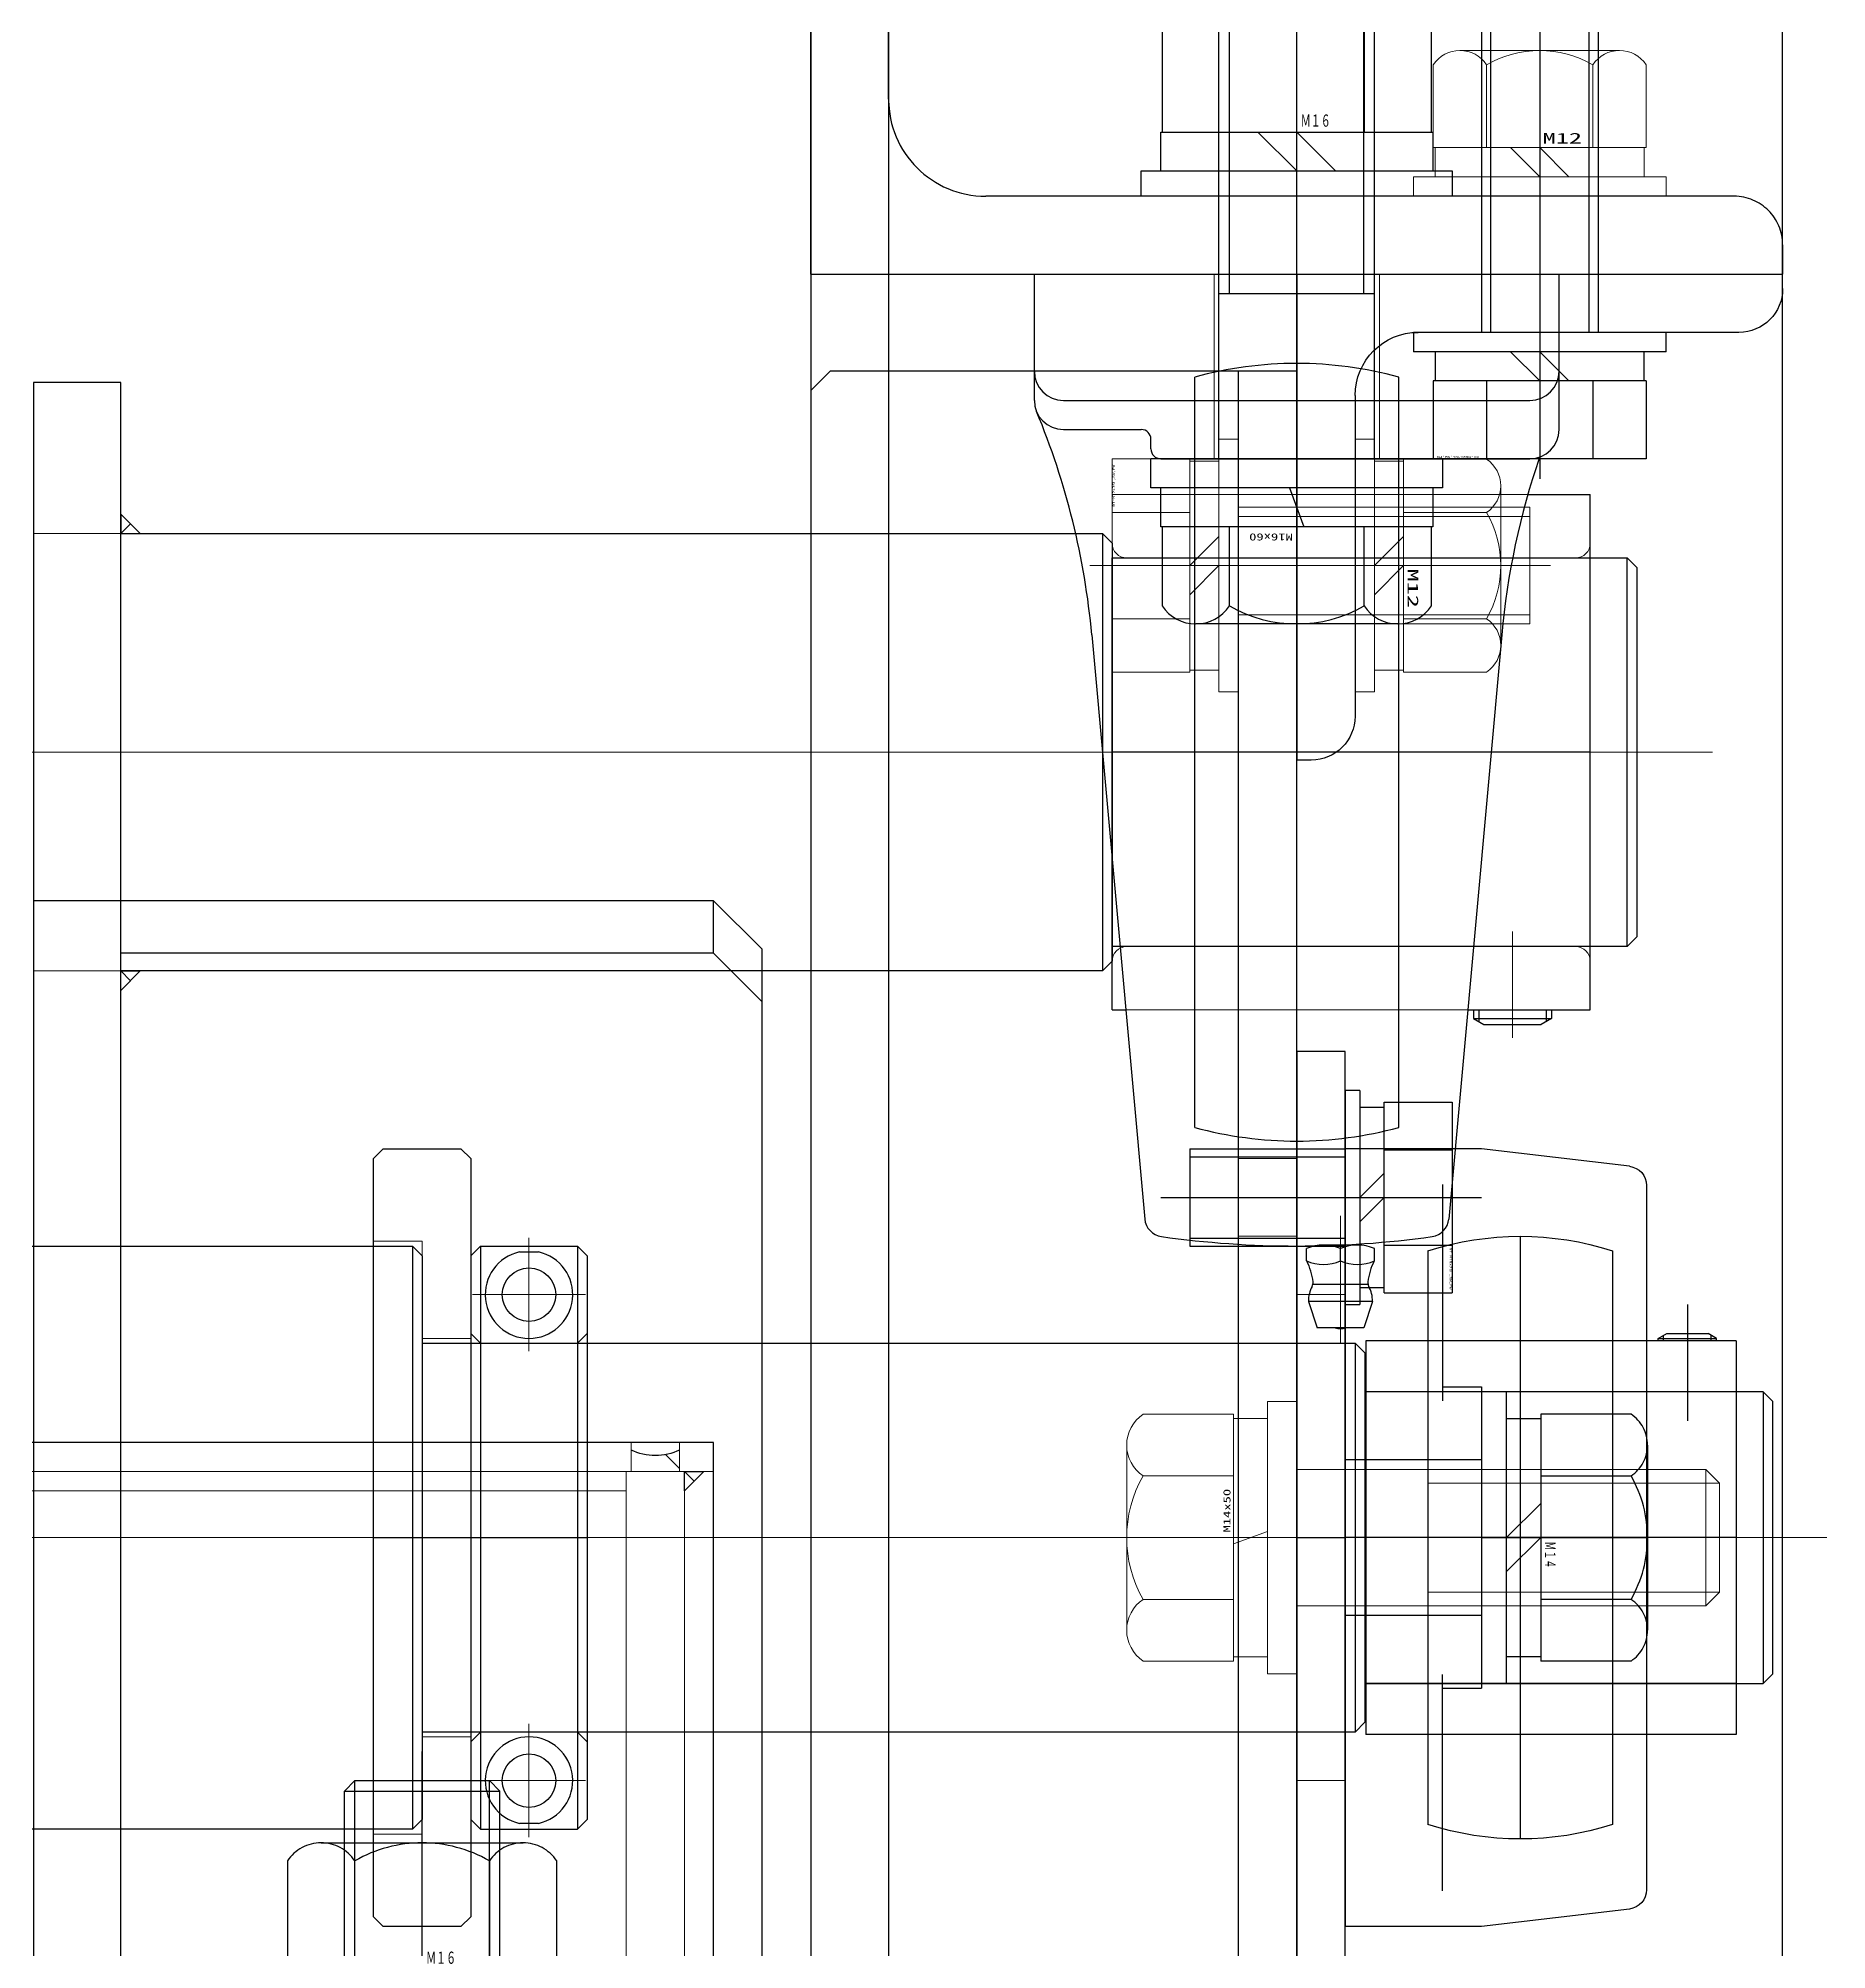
# Model space of a CAD drawing. Units: millimetres at full size. Extents: x -18456 to 18937, y -12290 to 13871.
# Drawn here: x -8273 to -7721, y -4114 to -3524 of the extents above; entities that cross this region are included whole.
import ezdxf
from ezdxf.enums import TextEntityAlignment as Align

# ---------------------------------------------------------------- set-up
doc = ezdxf.new("R2010")
doc.units = ezdxf.units.MM
doc.header["$LTSCALE"] = 100
doc.linetypes.add('CHAIN2', pattern=[12, 9, -1, 1, -1])
doc.linetypes.add('DOUBLE_CHAIN2', pattern=[12.8, 9, -1, 0.6, -0.6, 0.6, -1])
for name, color, linetype in [('0-2_0', 2, 'Continuous'), ('0-3_06_PHANTOM', 2, 'DOUBLE_CHAIN2'), ('0-6_10_DRAFT', 1, 'Continuous')]:
    doc.layers.add(name, color=color, linetype=linetype)
doc.layers.add('0-7_05_CENTER', color=2, linetype='CHAIN2', lineweight=18)
doc.layers.add('0-8_04_HIDDEN', color=7, linetype='Continuous', lineweight=18)
doc.styles.add('ＭＳ ゴシック', font='')
doc.styles.get('ＭＳ ゴシック').set_extended_font_data('MS Gothic')

# ---------------------------------------------------------------- blocks, each defined once
blk = doc.blocks.new('MUCAP208Jb_1')
at = {"layer": '0-2_0'}
for p, q in [((-7.8, 105.7), (-6.9, 108.4)), ((-6.9, 108.4), (-2.1, 108.4)), ((-1.2, 105.7), (-2.1, 108.4)), ((-7.8, 105.7), (-1.2, 105.7)), ((-7.3, 103.95), (-1.7, 103.95)), ((-8, 101.53), (-8, 100.27)), ((-4.5, 101.53), (-4.5, 100.27)), ((-1, 101.53), (-1, 100.27)), ((-6.25, 99.9), (-2.75, 99.9)), ((-21.09, 37.12), (-15.64, 97.23)), ((21.09, 37.12), (15.64, 97.23)), ((-25.65, 75.7), (-25.65, 76.92)), ((-19.24, 77.2), (-25.16, 77.2)), ((-18.2, 76.6), (-19.24, 77.2)), ((-18.75, 75.7), (-18.75, 76.92)), ((-30.2, 75.7), (-30.2, 22.7)), ((-17.59, 75.7), (-30.2, 75.7)), ((-26.2, 75.7), (-26.2, 76.6)), ((-18.2, 75.7), (-18.2, 76.6)), ((19, 75.7), (17.59, 75.7)), ((19, 75.7), (19, 60.16)), ((-23.78, 22.7), (-30.2, 22.7)), ((14, 19), (-24, 19)), ((15, 18), (15, 17)), ((-27, 16), (-27, 0)), ((24, 16), (16, 16)), ((24, 13), (-24, 13)), ((27, 13), (27, 0)), ((27, 0), (-27, 0))]:
    blk.add_line(p, q, dxfattribs=at)
blk.add_lwpolyline([(-18.2, 76.6), (-26.2, 76.6), (-25.16, 77.2)], dxfattribs=at)
for centre, radius, start, end in [((-4.5, 106.91), 1.59, 69.555, 110.445), ((-4.5, 105.7), 3.3, 180, 208.0616), ((-4.5, 105.7), 3.3, 331.9384, 0), ((-13.29, 104.32), 6, 332.3723, 353.8983), ((-8.12, 103.77), 0.8, 353.8983, 28.0616), ((-0.88, 103.77), 0.8, 151.9384, 186.1017), ((4.29, 104.32), 6, 186.1017, 207.6277), ((-6.25, 97.58), 4.32, 66.1022, 113.8978), ((-2.75, 97.58), 4.32, 66.1022, 113.8978), ((-13.65, 97.04), 2, 98.0065, 174.8238), ((0, 0), 100, 81.9935, 98.0065), ((-6.25, 104.22), 4.32, 246.1022, 293.8978), ((-2.75, 104.22), 4.32, 246.1022, 293.8978), ((13.65, 97.04), 2, 5.1762, 81.9935), ((-98.77, 44.15), 78, 341.0544, 354.8238), ((98.77, 44.15), 78, 185.1762, 202.6205), ((-24, 16), 3, 90, 180), ((14, 18), 1, 0, 90), ((16, 17), 1, 180, 270), ((24, 13), 3, 0, 90), ((-24, 10), 3, 90, 180), ((24, 10), 3, 0, 90)]:
    blk.add_arc(centre, radius, start, end, dxfattribs=at)
at = {"layer": '0-6_10_DRAFT'}
for p, q in [((-10.5, 87.8), (-10.5, 10.6)), ((10.5, 87.8), (10.5, 10.6)), ((-30.2, 49.2), (19, 49.2))]:
    blk.add_line(p, q, dxfattribs=at)
for start, end in [(74.7815, 105.2185), (254.7815, 285.2185)]:
    blk.add_arc((0, 49.2), 40, start, end, dxfattribs=at)
at = {"layer": '0-7_05_CENTER'}
for p, q in [((-4.5, 96.9), (-4.5, 109.99)), ((0, 103.33), (0, 0)), ((-22.2, 78.59), (-22.2, 67.64))]:
    blk.add_line(p, q, dxfattribs=at)
at = {"layer": '0-8_04_HIDDEN', "color": 2}
for p, q in [((17.59, 75.7), (-17.59, 75.7)), ((17.5, 69.2), (-28.7, 69.2)), ((19, 60.16), (19, 22.7)), ((17.5, 29.2), (-28.7, 29.2)), ((19, 22.7), (-23.78, 22.7)), ((-8.5, 19), (-8.5, 0)), ((8.5, 19), (8.5, 0))]:
    blk.add_line(p, q, dxfattribs=at)
for centre, start, end in [((-28.7, 70.7), 180, 270), ((17.5, 70.7), 270, 0), ((-28.7, 27.7), 90, 180), ((17.5, 27.7), 0, 90)]:
    blk.add_arc(centre, 1.5, start, end, dxfattribs=at)
blk = doc.blocks.new('A$C5136444F_1_1')
at = {"layer": '0-2_0', "color": 134, "linetype": 'CHAIN2'}
blk.add_line((0, 20.91), (0, -56), dxfattribs=at)
at = {"layer": '0-2_0', "color": 134}
for p, q in [((-10.39, 17), (10.39, 17)), ((-13.85, 15.14), (-13.85, 7)), ((-6.92, 7), (-6.92, 15.14)), ((6.92, 15.14), (6.92, 7)), ((13.85, 7), (13.85, 15.14)), ((-14, 3), (-14, 7)), ((-14, 7), (14, 7)), ((0.73, 3), (-0.73, 7)), ((14, 7), (14, 3)), ((-15, 0), (-15, 3)), ((-15, 3), (15, 3)), ((15, 3), (15, 0)), ((-15, 0), (15, 0)), ((-8, 0), (-8, -51.92)), ((8, 0), (8, -51.92)), ((8, -17), (-8, -17)), ((-6.92, -17), (-6.92, -53)), ((6.92, -17), (6.92, -53))]:
    blk.add_line(p, q, dxfattribs=at)
for points in [[(8, -51.92), (-8, -51.92), (-6.92, -53)], [(8, -51.92), (6.92, -53), (-6.92, -53)]]:
    blk.add_lwpolyline(points, dxfattribs=at)
for centre, radius, start, end in [((-10.39, 12.84), 4.16, 33.626, 146.374), ((0, 3.15), 13.85, 60, 120), ((10.39, 12.84), 4.16, 33.626, 146.374)]:
    blk.add_arc(centre, radius, start, end, dxfattribs=at)
at = {"layer": '0-6_10_DRAFT', "style": 'ＭＳ ゴシック', "width": 1.5}
blk.add_text('M16x60', height=0.733, dxfattribs=at).set_placement((0.41, 7.48), align=Align.BOTTOM_LEFT)
blk = doc.blocks.new('M16Nza_1_1')
at = {"layer": '0-3_06_PHANTOM', "color": 7}
for p, q in [((-13.85, 17.74), (-13.85, 6.6)), ((-10.39, 19.6), (10.39, 19.6)), ((-6.92, 6.6), (-6.92, 17.74)), ((6.93, 17.74), (6.93, 6.6)), ((13.85, 6.6), (13.85, 17.74)), ((-4, 6.6), (0, 2.6)), ((0, 6.6), (4, 2.6)), ((14, 6.6), (14, 2.6))]:
    blk.add_line(p, q, dxfattribs=at)
at = {"layer": '0-3_06_PHANTOM', "color": 7, "linetype": 'CHAIN2'}
blk.add_line((0, 0), (0, 19.6), dxfattribs=at)
at = {"layer": '0-3_06_PHANTOM', "color": 7}
blk.add_lwpolyline([(-14, 2.6), (-14, 6.6), (14, 6.6)], dxfattribs=at)
blk.add_lwpolyline([(-16, 2.6), (16, 2.6), (16, 0), (-16, 0)], close=True, dxfattribs=at)
for centre, radius, start, end in [((-10.39, 15.44), 4.16, 33.626, 146.374), ((0, 5.75), 13.85, 60, 120), ((10.39, 15.44), 4.16, 33.626, 146.374)]:
    blk.add_arc(centre, radius, start, end, dxfattribs=at)
at = {"layer": '0-6_10_DRAFT', "style": 'ＭＳ ゴシック', "width": 0.6}
blk.add_text('Ｍ１６', height=1.257, dxfattribs=at).set_placement((0.41, 6.78), align=Align.BOTTOM_LEFT)
blk = doc.blocks.new('A$C67F20274_1_1')
at = {"layer": '0-3_06_PHANTOM', "color": 3, "linetype": 'Continuous'}
blk.add_line((-1, -1), (0, 0), dxfattribs=at)
at = {"layer": '0-3_06_PHANTOM', "color": 3}
blk.add_lwpolyline([(0, 0), (-2, 0), (0, -2)], close=True, dxfattribs=at)
blk = doc.blocks.new('A$C5A066D84_1')
at = {"layer": '0-2_0', "color": 134}
for p, q in [((-929, 426.28), (-929, -38.04)), ((-1030, -22.5), (-1030, 22.5)), ((-1084, 20), (-1084, -20)), ((-990, 20.67), (-990, 15.27))]:
    blk.add_line(p, q, dxfattribs=at)
for points in [[(-920, 431.68), (-990, 431.68), (-995, 426.68), (-995, 20.27)], [(-929, -38.04), (-920, -38.04), (-920, 431.68)], [(-995, 25.67), (-990, 20.67), (-929, 20.67)], [(-929, -22.5), (-1030, -22.5), (-1031, -21.5), (-1031, 21.5), (-1030, 22.5), (-929, 22.5)], [(-995, 20.27), (-990, 15.27), (-920, 15.27)]]:
    blk.add_lwpolyline(points, dxfattribs=at)
blk.add_lwpolyline([(-1031, 20), (-1031, -20), (-1084, -20), (-1085, -19), (-1085, 19), (-1084, 20)], close=True, dxfattribs=at)
at = {"layer": '0-7_05_CENTER'}
blk.add_line((-1092.78, 0), (1092.78, 0), dxfattribs=at)
at = {"layer": '0-8_04_HIDDEN'}
for p, q in [((-929, 22.5), (-920, 22.5)), ((-929, -22.5), (-920, -22.5))]:
    blk.add_line(p, q, dxfattribs=at)
at = {"layer": '0-2_0', "xscale": -1, "rotation": 180}
blk.add_blockref('A$C67F20274_1_1', (-929, 22.5), dxfattribs=at)
at = {"layer": '0-2_0'}
blk.add_blockref('A$C67F20274_1_1', (-929, -22.5), dxfattribs=at)
blk = doc.blocks.new('A$C1ACF5523_1')
at = {"layer": '0-2_0'}
for name, p in [('A$C5A066D84_1', (1050, 49.2)), ('MUCAP208Jb_1', (0, 0)), ('A$C5136444F_1_1', (0, 19))]:
    blk.add_blockref(name, p, dxfattribs=at)
at = {"layer": '0-2_0', "rotation": 180}
for p in [(90, 181), (0, -8)]:
    blk.add_blockref('M16Nza_1_1', p, dxfattribs=at)
at = {"layer": '0-8_04_HIDDEN'}
blk.add_blockref('A$C5136444F_1_1', (90, 208), dxfattribs=at)
blk = doc.blocks.new('A$C365C4D5C_1')
at = {"layer": '0-2_0', "color": 134}
blk.add_line((-6, -30), (-6, 610), dxfattribs=at)
blk.add_lwpolyline([(-48, -30), (0, -30), (0, 610), (-48, 610), (-50, 608), (-50, -28)], close=True, dxfattribs=at)
at = {"layer": '0-7_05_CENTER'}
for p, q in [((8.14, 590), (-14.23, 590)), ((-10.09, 525), (4.09, 525))]:
    blk.add_line(p, q, dxfattribs=at)
at = {"layer": '0-8_04_HIDDEN'}
for p, q in [((-6, 530), (0, 530)), ((-6, 529), (0, 529)), ((-6, 521), (0, 521)), ((-6, 520), (0, 520))]:
    blk.add_line(p, q, dxfattribs=at)
blk = doc.blocks.new('A$C13E861D8_1')
at = {"layer": '0-2_0', "color": 134}
for p, q in [((1.5, 50), (0, 50)), ((0, 0), (0, 50)), ((6, 12.5), (6, 45.5)), ((45.5, 6), (12.5, 6)), ((0, 0), (50, 0)), ((50, 1.5), (50, 0))]:
    blk.add_line(p, q, dxfattribs=at)
for centre, radius, start, end in [((1.5, 45.5), 4.5, 0, 90), ((12.5, 12.5), 6.5, 180, 270), ((45.5, 1.5), 4.5, 0, 90)]:
    blk.add_arc(centre, radius, start, end, dxfattribs=at)
blk = doc.blocks.new('A$C5EBE3137_1')
at = {"layer": '0-7_05_CENTER'}
for p, q in [((-5.49, 30), (11.61, 30)), ((25, 11.49), (25, -5.61))]:
    blk.add_line(p, q, dxfattribs=at)
at = {"layer": '0-2_0'}
blk.add_blockref('A$C13E861D8_1', (0, 0), dxfattribs=at)
blk = doc.blocks.new('A$C1819430B_1')
at = {"layer": '0-8_04_HIDDEN', "linetype": 'CHAIN2'}
blk.add_line((0, -32.11), (0, 15.28), dxfattribs=at)
at = {"layer": '0-8_04_HIDDEN'}
for p, q in [((-10.97, 13), (10.97, 13)), ((-10.97, 5), (-10.97, 13)), ((-5.48, 5), (-5.48, 13)), ((5.48, 5), (5.48, 13)), ((10.97, 5), (10.97, 13)), ((-10.97, 5), (10.97, 5)), ((-10.75, 5), (-10.75, 2)), ((0, 2), (-3, 5)), ((0, 5), (3, 2)), ((10.75, 2), (10.75, 5)), ((-13, 2), (13, 2)), ((-13, 2), (-13, 0)), ((13, 0), (13, 2)), ((-13, 0), (13, 0)), ((-6, -30), (-6, 0)), ((-5.05, -30), (-5.05, 0)), ((5.05, -30), (5.05, 0)), ((6, -30), (6, 0)), ((-6, -30), (6, -30))]:
    blk.add_line(p, q, dxfattribs=at)
at = {"layer": '0-6_10_DRAFT', "style": 'ＭＳ ゴシック', "width": 1.8}
blk.add_text('BT-M12x35L,SW,PW', height=0.2199, dxfattribs=at).set_placement((6.07, 12.66), align=Align.BOTTOM_LEFT)
blk = doc.blocks.new('M12Nza_1_1')
at = {"layer": '0-8_04_HIDDEN'}
for p, q in [((-8.21, 15), (8.21, 15)), ((-10.95, 5), (-10.95, 13.53)), ((-5.47, 5), (-5.47, 13.53)), ((5.48, 5), (5.48, 13.53)), ((10.95, 13.53), (10.95, 5)), ((10.95, 5), (-10.95, 5)), ((-10.75, 2), (-10.75, 5)), ((0, 2), (-3, 5)), ((0, 5), (3, 2)), ((10.75, 5), (10.75, 2))]:
    blk.add_line(p, q, dxfattribs=at)
at = {"layer": '0-8_04_HIDDEN', "linetype": 'CHAIN2'}
blk.add_line((0, 0), (0, 15), dxfattribs=at)
at = {"layer": '0-8_04_HIDDEN'}
blk.add_lwpolyline([(-13, 2), (13, 2), (13, 0), (-13, 0)], close=True, dxfattribs=at)
for centre, radius, start, end in [((-8.21, 11.71), 3.29, 33.626, 146.374), ((0, 4.05), 10.95, 60, 120), ((8.21, 11.71), 3.29, 33.626, 146.374)]:
    blk.add_arc(centre, radius, start, end, dxfattribs=at)
at = {"layer": '0-6_10_DRAFT', "style": 'ＭＳ ゴシック', "width": 1.8}
blk.add_text('M12', height=1.1, dxfattribs=at).set_placement((0.31, 5.09), align=Align.BOTTOM_LEFT)
blk = doc.blocks.new('A$C6ADC7B1E_1')
at = {"layer": '0-2_0', "color": 134}
blk.add_lwpolyline([(5, 5), (0, 5), (0, -275), (5, -275)], close=True, dxfattribs=at)
at = {"layer": '0-6_10_DRAFT'}
for p, q in [((0, -45), (5, -45)), ((0, -125), (5, -125)), ((0, -220), (5, -220))]:
    blk.add_line(p, q, dxfattribs=at)
at = {"layer": '0-7_05_CENTER'}
for p, q in [((-6.94, -10), (11.83, -10)), ((-6.94, -45), (11.83, -45)), ((-6.88, -125), (11.88, -125)), ((-6.94, -175), (11.83, -175)), ((-6.94, -260), (11.83, -260)), ((-6.94, -265), (11.83, -265))]:
    blk.add_line(p, q, dxfattribs=at)
at = {"layer": '0-8_04_HIDDEN'}
for p, q in [((5, -20), (0, -20)), ((5, -70), (0, -70)), ((5, -145), (0, -145))]:
    blk.add_line(p, q, dxfattribs=at)
blk = doc.blocks.new('A$C05FE0EC2_2')
at = {"layer": '0-2_0', "color": 134, "linetype": 'CHAIN2'}
blk.add_line((0, -19), (0, 14), dxfattribs=at)
at = {"layer": '0-2_0', "color": 134}
for p, q in [((-9.81, 11), (9.81, 11)), ((-9.81, 4), (-9.81, 11)), ((-4.91, 4), (-4.91, 11)), ((4.91, 4), (4.91, 11)), ((9.81, 4), (9.81, 11)), ((9.81, 4), (-9.81, 4)), ((-9.25, 4), (-9.25, 1.5)), ((0, 1.5), (-2.5, 4)), ((0, 4), (2.5, 1.5)), ((9.25, 1.5), (9.25, 4)), ((-11, 1.5), (11, 1.5)), ((-11, 1.5), (-11, 0)), ((-11, 0), (11, 0)), ((-5, -16), (-5, 0)), ((-4.19, -16), (-4.19, 0)), ((4.19, -16), (4.19, 0)), ((5, -16), (5, 0)), ((11, 0), (11, 1.5)), ((-5, -16), (5, -16))]:
    blk.add_line(p, q, dxfattribs=at)
at = {"layer": '0-6_10_DRAFT', "style": 'ＭＳ ゴシック', "width": 1.8}
blk.add_text('BT-M10x20L,SW,PW', height=0.2199, dxfattribs=at).set_placement((5.16, 10.66), align=Align.BOTTOM_LEFT)
blk = doc.blocks.new('A$C09CE55E7_1_1')
at = {"layer": '0-8_04_HIDDEN', "linetype": 'CHAIN2'}
blk.add_line((0, -46.09), (0, 21.25), dxfattribs=at)
at = {"layer": '0-8_04_HIDDEN'}
for p, q in [((-12.7, 15.8), (-12.7, 6.5)), ((-9.52, 17.5), (9.52, 17.5)), ((-6.35, 6.5), (-6.35, 15.8)), ((6.35, 15.8), (6.35, 6.5)), ((12.7, 15.8), (12.7, 6.5)), ((12.7, 6.5), (-12.7, 6.5)), ((-12.25, 3), (-12.25, 6.5)), ((-0.64, 6.5), (0.64, 3)), ((12.25, 6.5), (12.25, 3)), ((-14, 0), (-14, 3)), ((-14, 3), (14, 3)), ((14, 3), (14, 0)), ((14, 0), (-14, 0)), ((7, -13.5), (-7, -13.5)), ((-5.6, -13.5), (-5.6, -43.5)), ((5.6, -13.5), (5.6, -43.5)), ((7, -42.1), (-7, -42.1)), ((5.6, -43.5), (-5.6, -43.5))]:
    blk.add_line(p, q, dxfattribs=at)
for points in [[(-7, 0), (-7, -42.1), (-5.6, -43.5)], [(7, 0), (7, -42.1), (5.6, -43.5)]]:
    blk.add_lwpolyline(points, dxfattribs=at)
for centre, radius, start, end in [((-9.52, 13.69), 3.81, 33.626, 146.374), ((0, 4.8), 12.7, 60, 120), ((9.52, 13.69), 3.81, 33.626, 146.374)]:
    blk.add_arc(centre, radius, start, end, dxfattribs=at)
at = {"layer": '0-6_10_DRAFT', "style": 'ＭＳ ゴシック', "width": 1.5}
blk.add_text('M14x50', height=0.733, dxfattribs=at).set_placement((0.53, 6.6), align=Align.BOTTOM_LEFT)
blk = doc.blocks.new('MUCAFL206c_1')
at = {"layer": '0-2_0'}
for p, q in [((-29.23, 38.21), (-14, 40)), ((-14, 40), (0, 40)), ((0, 40), (0, -40)), ((-31, 36.22), (-31, -36.22)), ((-10, 36.32), (-10, 14.08)), ((-40.2, 20.25), (-40.2, -20.25)), ((-38.2, 20.25), (-38.2, 20.5)), ((-37.65, 20.25), (-37.65, 20.82)), ((-33.07, 21), (-37.33, 21)), ((-32.2, 20.5), (-33.07, 21)), ((-32.75, 20.25), (-32.75, 20.82)), ((-32.2, 20.25), (-32.2, 20.5)), ((-2.1, 20.25), (-2.1, -20.25)), ((-40.2, 15), (-2.1, 15)), ((-14, 15.5), (-14, -15.5)), ((-10, 15.5), (-14, 15.5)), ((-14, 8), (0, 8)), ((-14, -8), (0, -8)), ((-40.2, -15), (-2.1, -15)), ((-10, -15.5), (-14, -15.5)), ((-10, -36.32), (-10, -14.08)), ((-29.23, -38.21), (-14, -40)), ((-14, -40), (0, -40))]:
    blk.add_line(p, q, dxfattribs=at)
at = {"layer": '0-2_0', "linetype": 'CHAIN2'}
blk.add_line((-35.2, 24), (-35.2, 12), dxfattribs=at)
at = {"layer": '0-2_0'}
for points in [[(-40.2, 20.25), (-31, 20.25), (-2.1, 20.25)], [(-32.2, 20.5), (-38.2, 20.5), (-37.33, 21)], [(-40.2, -20.25), (-31, -20.25), (-2.1, -20.25)]]:
    blk.add_lwpolyline(points, dxfattribs=at)
for centre, start, end in [((-29, 36.22), 96.7098, 180), ((-29, -36.22), 180, 263.2902)]:
    blk.add_arc(centre, 2, start, end, dxfattribs=at)
at = {"layer": '0-6_10_DRAFT'}
for p, q in [((-27.5, 29.51), (-27.5, -29.51)), ((-18, 31), (-18, -31)), ((-8.5, 29.51), (-8.5, -29.51)), ((-40.2, 0), (0, 0))]:
    blk.add_line(p, q, dxfattribs=at)
for start, end in [(72.1545, 107.8455), (252.1545, 287.8455)]:
    blk.add_arc((-18, 0), 31, start, end, dxfattribs=at)
blk = doc.blocks.new('M14Nza_1_1')
at = {"layer": '0-3_06_PHANTOM', "color": 7}
for p, q in [((-9.52, 17.1), (9.52, 17.1)), ((-12.7, 15.4), (-12.7, 6.1)), ((-6.35, 6.1), (-6.35, 15.4)), ((6.35, 15.4), (6.35, 6.1)), ((12.7, 15.4), (12.7, 6.1)), ((-12.7, 6.1), (12.7, 6.1)), ((-12.25, 2.6), (-12.25, 6.1)), ((-3.5, 6.1), (0, 2.6)), ((0, 6.1), (3.5, 2.6)), ((12.25, 6.1), (12.25, 2.6))]:
    blk.add_line(p, q, dxfattribs=at)
at = {"layer": '0-3_06_PHANTOM', "color": 7, "linetype": 'CHAIN2'}
blk.add_line((0, 0), (0, 17.1), dxfattribs=at)
at = {"layer": '0-3_06_PHANTOM', "color": 7}
blk.add_lwpolyline([(-15, 0), (15, 0), (15, 2.6), (-15, 2.6)], close=True, dxfattribs=at)
for centre, radius, start, end in [((-9.52, 13.29), 3.81, 33.626, 146.374), ((0, 4.4), 12.7, 60, 120), ((9.52, 13.29), 3.81, 33.626, 146.374)]:
    blk.add_arc(centre, radius, start, end, dxfattribs=at)
at = {"layer": '0-6_10_DRAFT', "style": 'ＭＳ ゴシック', "width": 0.6}
blk.add_text('Ｍ１４', height=1.1, dxfattribs=at).set_placement((0.39, 6.2), align=Align.BOTTOM_LEFT)
blk = doc.blocks.new('A$C7DA730F5_1')
at = {"layer": '0-2_0', "color": 134}
for p, q in [((959, 30), (959, -30)), ((960, 20), (1056, 20)), ((1057, 19), (1056, 20)), ((1056, 20), (1056, -20)), ((1057, 19), (1057, -19)), ((1098, 15), (1098, -15)), ((1056, -20), (1057, -19)), ((1056, -20), (960, -20))]:
    blk.add_line(p, q, dxfattribs=at)
blk.add_lwpolyline([(-959, 30), (959, 30), (960, 29), (960, -29), (959, -30), (-959, -30), (-960, -29), (-960, 29)], close=True, dxfattribs=at)
blk.add_lwpolyline([(1057, -15), (1098, -15), (1099, -14), (1099, 14), (1098, 15), (1057, 15)], dxfattribs=at)
at = {"layer": '0-7_05_CENTER'}
blk.add_line((1104.54, 0), (-1104.54, 0), dxfattribs=at)
blk = doc.blocks.new('A$C62180693_1_1')
at = {"layer": '0-2_0', "color": 134}
blk.add_lwpolyline([(10, 39), (10, -39), (9, -40), (1, -40), (0, -39), (0, 39), (1, 40), (9, 40)], close=True, dxfattribs=at)
at = {"layer": '0-6_10_DRAFT'}
blk.add_line((0, 0), (10, 0), dxfattribs=at)
at = {"layer": '0-8_04_HIDDEN'}
for p, q in [((0, 30.5), (5, 30.5)), ((5, -30.5), (5, 30.5)), ((5, 20.5), (10, 20.5)), ((5, -20.5), (10, -20.5)), ((0, -30.5), (5, -30.5))]:
    blk.add_line(p, q, dxfattribs=at)
blk = doc.blocks.new('SCSPJ40-12b_1')
at = {"layer": '0-2_0'}
for p, q in [((0, 29), (1, 30)), ((1, 30), (1, -30)), ((11, 30), (11, -30)), ((0, 29), (0, -29)), ((5.03, 29.39), (6.97, 29.39)), ((12, 29), (12, -29)), ((12, 0), (12, 0)), ((0, -29), (1, -30)), ((5.03, -29.39), (6.97, -29.39))]:
    blk.add_line(p, q, dxfattribs=at)
for points in [[(1, 30), (11, 30), (12, 29)], [(1, -30), (11, -30), (12, -29)]]:
    blk.add_lwpolyline(points, dxfattribs=at)
for centre in [(6, 25), (6, -25)]:
    blk.add_circle(centre, 2.75, dxfattribs=at)
for centre, start, end in [((6, 25), 102.4679, 77.5321), ((6, -25), 282.4679, 257.5321)]:
    blk.add_arc(centre, 4.5, start, end, dxfattribs=at)
at = {"layer": '0-6_10_DRAFT'}
blk.add_line((0, 0), (12, 0), dxfattribs=at)
at = {"layer": '0-7_05_CENTER'}
for p, q in [((6, 19.17), (6, 30.83)), ((0.17, 25), (11.83, 25)), ((6, -19.17), (6, -30.83)), ((0.17, -25), (11.83, -25))]:
    blk.add_line(p, q, dxfattribs=at)
at = {"layer": '0-8_04_HIDDEN', "color": 2}
for p, q in [((1, 20), (0, 21)), ((1, -20), (0, -21)), ((1, -20), (11, -20)), ((11, -20), (12, -21))]:
    blk.add_line(p, q, dxfattribs=at)
blk.add_lwpolyline([(1, 20), (11, 20), (12, 21)], dxfattribs=at)
blk = doc.blocks.new('A$C0E021DA9_1')
at = {"layer": '0-2_0'}
for name, p in [('A$C62180693_1_1', (955, 0)), ('A$C7DA730F5_1', (0, 0)), ('SCSPJ40-12b_1', (965, 0))]:
    blk.add_blockref(name, p, dxfattribs=at)
blk = doc.blocks.new('A$C15646C67_1_1')
at = {"layer": '0-2_0', "color": 134, "linetype": 'CHAIN2'}
blk.add_line((0, -37.07), (0, 15.08), dxfattribs=at)
at = {"layer": '0-2_0', "color": 134}
for p, q in [((-10.97, 13), (10.97, 13)), ((-10.97, 5), (-10.97, 13)), ((-5.48, 5), (-5.48, 13)), ((5.48, 5), (5.48, 13)), ((10.97, 5), (10.97, 13)), ((-10.97, 5), (10.97, 5)), ((-10.75, 5), (-10.75, 2)), ((0, 2), (-3, 5)), ((0, 5), (3, 2)), ((10.75, 2), (10.75, 5)), ((-13, 2), (13, 2)), ((-13, 2), (-13, 0)), ((13, 0), (13, 2)), ((-13, 0), (13, 0)), ((-6, -35), (-6, 0)), ((-5.05, -35), (-5.05, 0)), ((5.05, -35), (5.05, 0)), ((6, -35), (6, 0)), ((-6, -35), (6, -35))]:
    blk.add_line(p, q, dxfattribs=at)
at = {"layer": '0-6_10_DRAFT', "style": 'ＭＳ ゴシック', "width": 1.8}
blk.add_text('BT-M12x40L,SW,PW', height=0.2199, dxfattribs=at).set_placement((6.26, 12.66), align=Align.BOTTOM_LEFT)
blk = doc.blocks.new('A$C43C202D3_1')
at = {"layer": '0-2_0'}
for name, p, rotation in [('A$C15646C67_1_1', (0, 644), 180), ('A$C1819430B_1', (-31, 620), 90), ('M12Nza_1_1', (-19, 620), 270), ('A$C05FE0EC2_2', (-20, 555), 270), ('M14Nza_1_1', (-6, 520), 270)]:
    blk.add_blockref(name, p, dxfattribs=dict(at, rotation=rotation))
for name, p in [('M12Nza_1_1', (0, 658)), ('A$C365C4D5C_1', (-25, 30)), ('A$C6ADC7B1E_1', (-25, 565)), ('A$C0E021DA9_1', (-1075, 520))]:
    blk.add_blockref(name, p, dxfattribs=at)
at = {"layer": '0-2_0', "xscale": -1, "rotation": 180}
blk.add_blockref('A$C5EBE3137_1', (-25, 650), dxfattribs=at)
at = {"layer": '0-2_0', "xscale": -1}
blk.add_blockref('MUCAFL206c_1', (-20, 520), dxfattribs=at)
at = {"layer": '0-8_04_HIDDEN', "rotation": 90}
blk.add_blockref('A$C09CE55E7_1_1', (-25, 520), dxfattribs=at)
blk = doc.blocks.new('A$C715E4393_1_1')
at = {"layer": '0-2_0', "color": 3}
blk.add_line((-986.5, 187.3), (-985.04, 188.75), dxfattribs=at)
at = {"layer": '0-2_0', "color": 134}
blk.add_lwpolyline([(-990, 190), (990, 190), (990, -190), (-990, -190)], close=True, dxfattribs=at)
at = {"layer": '0-2_0', "color": 3}
blk.add_arc((-984, 194.45), 5.8, 244.4921, 295.5079, dxfattribs=at)
at = {"layer": '0-8_04_HIDDEN'}
for p, q in [((-986.5, 190), (-986.5, 187)), ((-981.5, 190), (-981.5, 187)), ((-990, 187), (990, 187)), ((-987, 187), (-987, -187)), ((-981, 187), (-981, -187)), ((-981, 185), (-331, 185))]:
    blk.add_line(p, q, dxfattribs=at)
at = {"layer": '0-2_0'}
blk.add_blockref('A$C67F20274_1_1', (-987, 187), dxfattribs=at)
blk = doc.blocks.new('A$C56A90DFC_1')
at = {"layer": '0-2_0', "xscale": -1}
blk.add_blockref('A$C715E4393_1_1', (-1050, 339.8), dxfattribs=at)
blk = doc.blocks.new('A$C448B04A9_1_1')
at = {"layer": '0-3_06_PHANTOM', "color": 7}
for p, q in [((3, 100), (0, 100)), ((0, 0), (0, 100)), ((8, 18), (8, 95)), ((95, 8), (18, 8)), ((100, 3), (100, 0)), ((0, 0), (100, 0))]:
    blk.add_line(p, q, dxfattribs=at)
for centre, radius, start, end in [((3, 95), 5, 0, 90), ((18, 18), 10, 180, 270), ((95, 3), 5, 0, 90)]:
    blk.add_arc(centre, radius, start, end, dxfattribs=at)
blk = doc.blocks.new('A$C42EA7A30_1_1')
at = {"layer": '0-2_0', "color": 134}
blk.add_line((1008, 1230), (1008, 16), dxfattribs=at)
blk.add_lwpolyline([(1090, 1230), (1000, 1230), (1000, 16), (1100, 16), (1100, 1220)], close=True, dxfattribs=at)
at = {"layer": '0-7_05_CENTER'}
for p, q in [((1050, 835.66), (1050, 872.48)), ((1075, 835.66), (1075, 872.48))]:
    blk.add_line(p, q, dxfattribs=at)
at = {"layer": '0-8_04_HIDDEN'}
blk.add_blockref('A$C448B04A9_1_1', (1000, 850), dxfattribs=at)

msp = doc.modelspace()

# ---------------------------------------------------------------- block references
at = {"layer": '0-2_0', "xscale": 3, "yscale": 3}
for name, p in [('A$C42EA7A30_1_1', (-11034.9, -6146.7)), ('A$C43C202D3_1', (-7809.9, -5546.7)), ('A$C56A90DFC_1', (-7884.9, -5546.7))]:
    msp.add_blockref(name, p, dxfattribs=at)
at = {"layer": '0-2_0', "xscale": 3, "yscale": 3, "rotation": 180}
msp.add_blockref('A$C1ACF5523_1', (-7884.9, -3596.7), dxfattribs=at)

doc.saveas('drawing.dxf')
